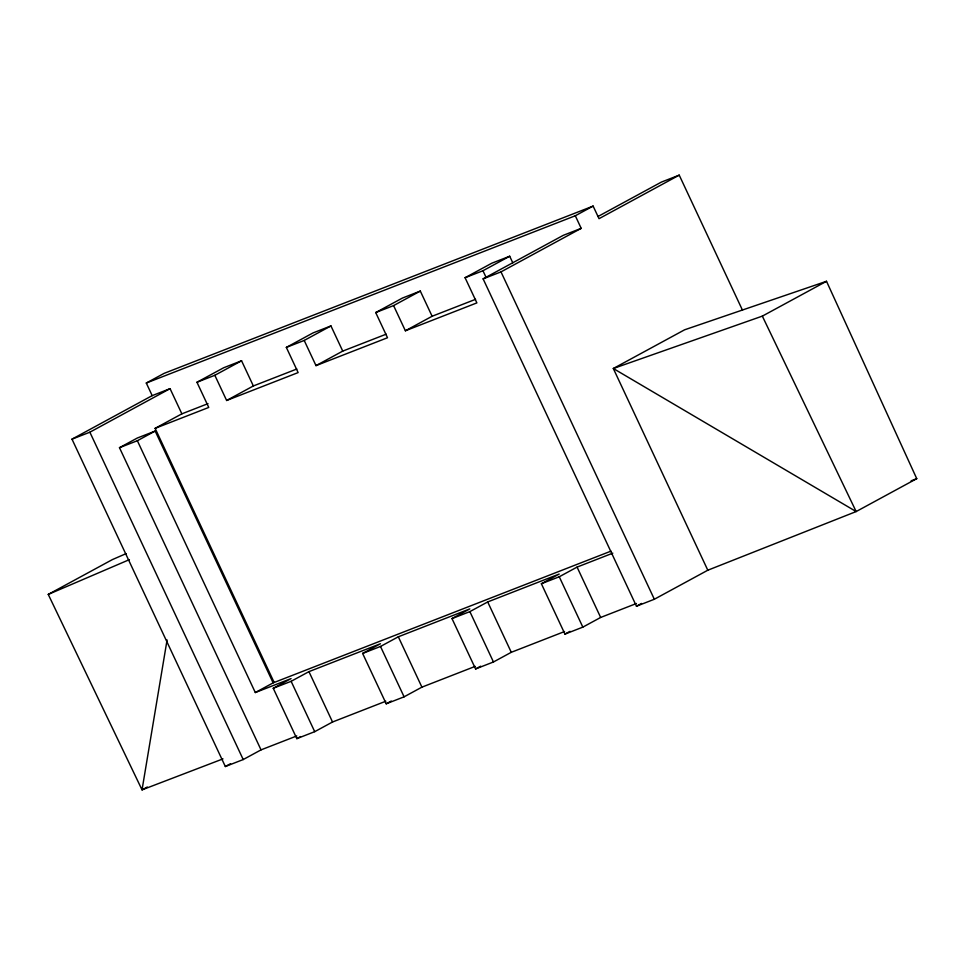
<?xml version="1.0" encoding="UTF-8"?>
<svg xmlns="http://www.w3.org/2000/svg" width="965" height="965" viewBox="0 0 965 965"><rect width="100%" height="100%" fill="white"/><g stroke="black" fill="none" stroke-linecap="round" stroke-linejoin="round"><path stroke-width="1.45" d="M167.078 639.952L142.036 789.865L222.987 758.876M207.994 403.647L181.866 413.84L170.069 388.654L152.193 395.626L146.294 383.033L164.122 373.358L593.125 206.088L599.024 218.681L679.227 175.135L742.471 310.175M296.786 735.945L261.033 749.877L243.216 759.551L225.34 766.524L71.989 439.159L152.193 395.626M71.989 439.159L89.866 432.199L170.069 388.654M274.012 682.146L155.124 428.351L208.754 407.435L196.957 382.261L223.687 367.749L241.564 360.777L253.361 385.952L296.822 369.016M196.957 382.261L214.833 375.288L241.564 360.777M214.833 375.288L226.63 400.475L298.125 372.587L286.34 347.412L313.07 332.901L330.947 325.929L342.744 351.103L386.205 334.167M286.34 347.412L304.204 340.44L330.947 325.929M261.033 749.877L119.479 447.7L137.307 438.026L155.184 431.053L273.143 682.87L611.014 551.124M155.124 428.351L181.866 413.84M119.479 447.7L137.356 440.728L155.184 431.053M304.204 340.44L316.001 365.626L387.508 337.738L375.711 312.564L402.441 298.052L420.318 291.08L432.115 316.255L475.576 299.319M375.711 312.564L393.587 305.591L420.318 291.08M226.63 400.475L253.361 385.952M146.294 383.033L575.297 215.762L593.125 206.088M393.587 305.591L405.384 330.778L476.879 302.889L465.082 277.715L491.824 263.204L509.701 256.232L512.801 262.854M465.082 277.715L482.958 270.743L509.701 256.232M316.001 365.626L342.744 351.103M707.803 570.219L613.318 368.509L684.607 329.801L826.51 281.285L916.75 478.664L856.16 511.559L707.803 570.219L654.342 599.253L636.466 606.225L483.115 278.861L563.319 235.315L581.195 228.355L575.297 215.762M598.24 216.365L661.351 182.108L679.227 175.135M483.115 278.861L500.992 271.889L581.195 228.355M405.384 330.778L432.115 316.255M147.307 787.006L142.036 789.865L48.25 594.416L112.41 559.579L126.186 553.596M762.338 316.122L856.16 511.559L613.318 368.509L762.338 316.122L826.51 281.285M137.356 440.728L255.315 692.544L273.143 682.87M385.807 701.229L332.539 722.001L314.711 731.675L296.834 738.647L273.252 688.274L291.068 678.6L255.315 692.544M273.252 688.274L291.128 681.314L308.945 671.64L380.439 643.751L362.623 653.438L386.217 703.799L404.094 696.827L421.91 687.152L475.19 666.381M362.623 653.438L380.5 646.466L398.316 636.791L469.822 608.903L451.994 618.589L475.588 668.95L493.465 661.978L511.281 652.304L564.561 631.532M451.994 618.589L469.871 611.617L487.699 601.943L559.193 574.054L541.377 583.741L564.959 634.101L582.836 627.129L600.664 617.455L636.418 603.511M541.377 583.741L559.254 576.768L577.07 567.094L612.823 553.15M225.34 766.524L230.551 763.689M296.834 738.647L300.658 736.572M386.217 703.799L391.308 701.036M475.588 668.95L480.679 666.188M564.959 634.101L570.062 631.339M636.466 606.225L641.556 603.451M48.25 594.416L129.406 559.628M911.129 480.823L916.75 478.664M500.992 271.889L654.342 599.253M482.958 270.743L486.07 277.365M577.07 567.094L600.664 617.455M559.254 576.768L582.836 627.129M487.699 601.943L511.281 652.304M469.871 611.617L493.465 661.978M398.316 636.791L421.91 687.152M380.5 646.466L404.094 696.827M308.945 671.64L332.539 722.001M291.128 681.314L314.711 731.675M89.866 432.199L243.216 759.551"/></g></svg>
